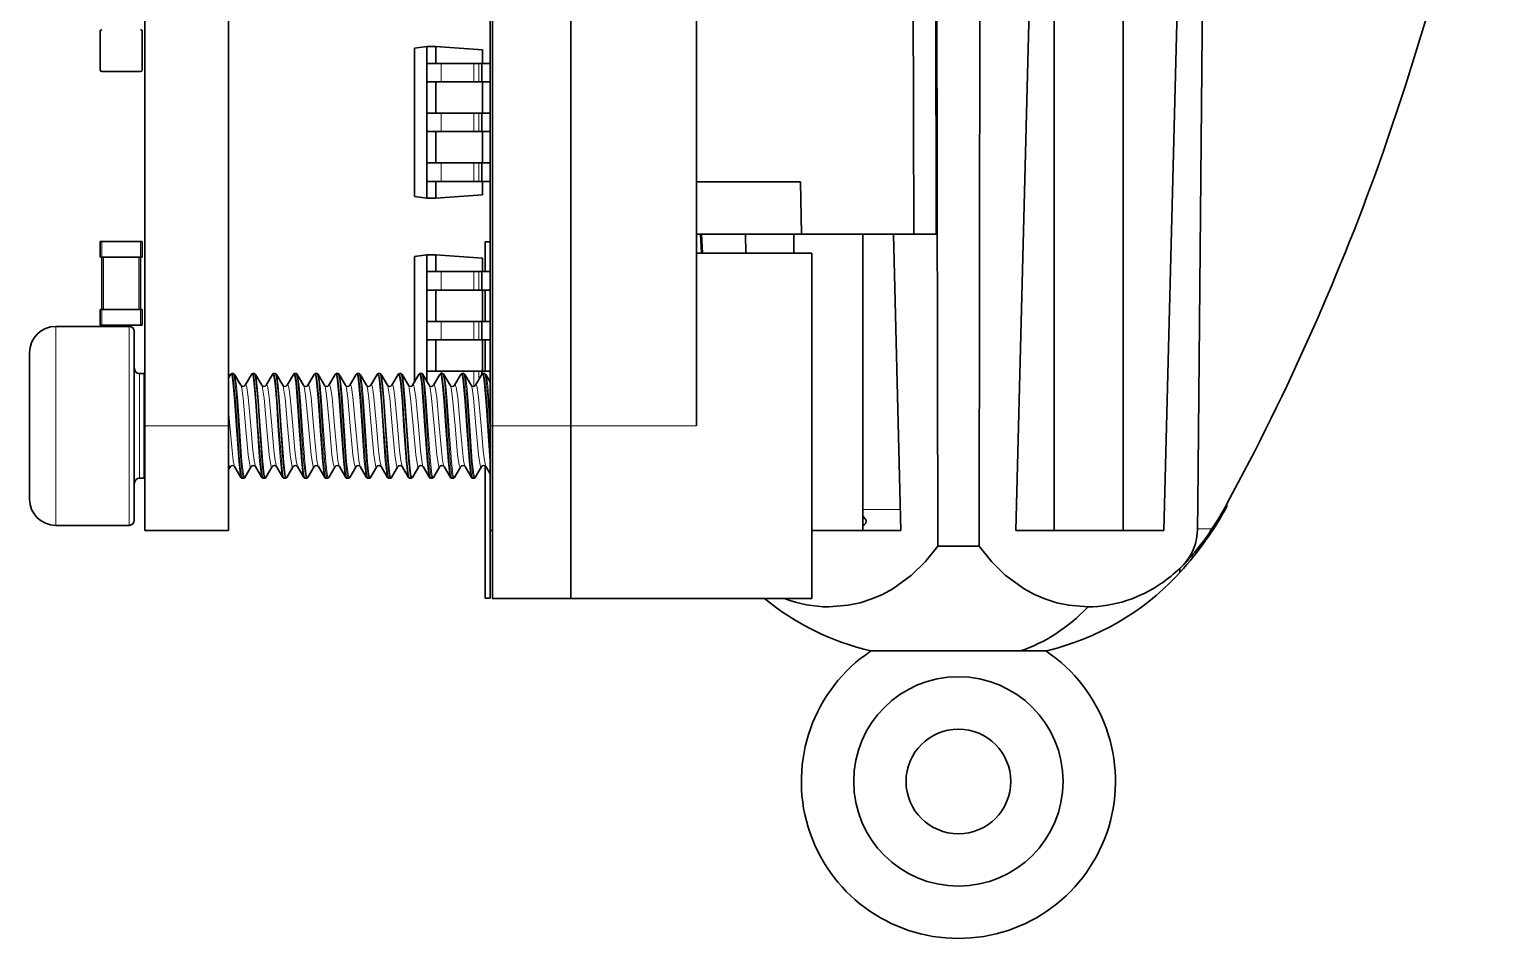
# Model space of a CAD drawing. Extents: x 383 to 866, y 155 to 681.
# Drawn here: x 580.34 to 608.6, y 173.31 to 190.68 of the extents above; entities that cross this region are included whole.
import ezdxf

# ---------------------------------------------------------------- set-up
doc = ezdxf.new("R2010")
doc.units = 0

msp = doc.modelspace()

# ---------------------------------------------------------------- linework, layer by layer
at = {"color": 7, "lineweight": 35}
for p, q in [((582.539, 183.107), (582.539, 212.107)), ((584.139, 183.107), (584.139, 212.107)), ((589.139, 212.107), (589.139, 183.107)), ((589.18, 183.107), (589.18, 212.107)), ((590.68, 212.107), (590.68, 183.107)), ((590.68, 183.107), (590.68, 212.107)), ((593.08, 212.107), (593.08, 183.107))]:
    msp.add_line(p, q, dxfattribs=at)
at = {"color": 7, "lineweight": 35, "ltscale": 0.271008}
msp.add_line((597.208, 197.61), (597.227, 186.77), dxfattribs=at)
at = {"color": 7, "lineweight": 35, "ltscale": 0.270982}
msp.add_line((597.655, 186.77), (597.639, 197.609), dxfattribs=at)
at = {"color": 7, "lineweight": 35, "ltscale": 0.420083}
for p, q in [((597.685, 180.807), (597.66, 197.61)), ((598.476, 180.807), (598.5, 197.61))]:
    msp.add_line(p, q, dxfattribs=at)
at = {"color": 7, "lineweight": 35, "ltscale": 0.412715}
msp.add_line((599.596, 197.61), (599.178, 181.107), dxfattribs=at)
at = {"color": 7, "lineweight": 35, "ltscale": 0.398527}
msp.add_line((602.652, 181.616), (602.797, 197.557), dxfattribs=at)
at = {"color": 7, "lineweight": 35, "ltscale": 0.35625}
msp.add_line((601.225, 181.107), (601.225, 195.357), dxfattribs=at)
at = {"color": 7, "lineweight": 35, "ltscale": 0.356364}
msp.add_line((602.367, 195.357), (602.006, 181.107), dxfattribs=at)
at = {"color": 7, "lineweight": 35, "ltscale": 0.35}
msp.add_line((599.909, 195.107), (599.909, 181.107), dxfattribs=at)
at = {"color": 7, "lineweight": 35, "ltscale": 0.0185}
for p, q in [((581.689, 190.649), (581.689, 189.909)), ((582.489, 190.649), (582.489, 189.909)), ((582.459, 189.879), (581.719, 189.879)), ((582.459, 186.63), (581.719, 186.63)), ((582.459, 186.33), (581.719, 186.33)), ((582.459, 185.33), (581.719, 185.33)), ((582.459, 185.03), (581.719, 185.03))]:
    msp.add_line(p, q, dxfattribs=at)
at = {"color": 7, "lineweight": 35, "ltscale": 0.006059}
for p, q in [((587.689, 190.323), (587.929, 190.357)), ((587.689, 187.49), (587.929, 187.457)), ((587.689, 186.343), (587.929, 186.377))]:
    msp.add_line(p, q, dxfattribs=at)
at = {"color": 7, "lineweight": 35, "ltscale": 0.070813}
msp.add_line((587.689, 187.49), (587.689, 190.323), dxfattribs=at)
at = {"color": 7, "lineweight": 35, "ltscale": 0.004251}
for p, q in [((587.929, 190.357), (588.099, 190.357)), ((587.929, 187.457), (588.099, 187.457)), ((587.929, 186.377), (588.099, 186.377))]:
    msp.add_line(p, q, dxfattribs=at)
at = {"color": 7, "lineweight": 35, "ltscale": 0.0725}
msp.add_line((587.929, 187.457), (587.929, 190.357), dxfattribs=at)
at = {"color": 7, "lineweight": 35, "ltscale": 0.022303}
for p, q in [((588.989, 190.294), (588.099, 190.357)), ((588.989, 187.519), (588.099, 187.457)), ((588.989, 186.314), (588.099, 186.377))]:
    msp.add_line(p, q, dxfattribs=at)
at = {"color": 7, "lineweight": 35, "ltscale": 0.008063}
for p, q in [((588.099, 190.034), (588.099, 190.357)), ((588.099, 187.457), (588.099, 187.779)), ((588.099, 186.054), (588.099, 186.377))]:
    msp.add_line(p, q, dxfattribs=at)
at = {"color": 7, "lineweight": 35, "ltscale": 0.006507}
for p, q in [((588.989, 190.294), (588.989, 190.034)), ((588.989, 187.779), (588.989, 187.519)), ((588.989, 186.314), (588.989, 186.054))]:
    msp.add_line(p, q, dxfattribs=at)
at = {"color": 7, "lineweight": 35, "ltscale": 0.00675}
for p, q in [((588.199, 190.034), (587.929, 190.034)), ((588.199, 189.679), (587.929, 189.679)), ((588.199, 189.084), (587.929, 189.084)), ((588.199, 188.729), (587.929, 188.729)), ((588.199, 188.134), (587.929, 188.134)), ((588.199, 187.779), (587.929, 187.779)), ((588.199, 186.054), (587.929, 186.054)), ((588.199, 185.699), (587.929, 185.699)), ((588.199, 185.104), (587.929, 185.104)), ((588.199, 184.749), (587.929, 184.749)), ((588.199, 184.154), (587.929, 184.154))]:
    msp.add_line(p, q, dxfattribs=at)
at = {"color": 7, "lineweight": 35, "ltscale": 0.008875}
for p, q in [((587.929, 190.034), (587.929, 189.679)), ((588.975, 190.034), (588.975, 189.679)), ((589.139, 190.034), (589.139, 189.679)), ((587.929, 189.084), (587.929, 188.729)), ((588.975, 189.084), (588.975, 188.729)), ((589.139, 189.084), (589.139, 188.729)), ((587.929, 188.134), (587.929, 187.779)), ((588.975, 188.134), (588.975, 187.779)), ((589.139, 188.134), (589.139, 187.779)), ((587.929, 186.054), (587.929, 185.699)), ((588.975, 186.054), (588.975, 185.699)), ((589.139, 186.054), (589.139, 185.699)), ((587.929, 185.104), (587.929, 184.749)), ((588.975, 185.104), (588.975, 184.749)), ((589.139, 185.104), (589.139, 184.749))]:
    msp.add_line(p, q, dxfattribs=at)
at = {"color": 7, "lineweight": 35, "ltscale": 0.015601}
for p, q in [((588.199, 190.034), (588.823, 190.034)), ((588.199, 189.679), (588.823, 189.679)), ((588.199, 189.084), (588.823, 189.084)), ((588.199, 188.729), (588.823, 188.729)), ((588.199, 188.134), (588.823, 188.134)), ((588.199, 187.779), (588.823, 187.779)), ((588.199, 186.054), (588.823, 186.054)), ((588.199, 185.699), (588.823, 185.699)), ((588.199, 185.104), (588.823, 185.104)), ((588.199, 184.749), (588.823, 184.749)), ((588.199, 184.154), (588.823, 184.154))]:
    msp.add_line(p, q, dxfattribs=at)
at = {"color": 7, "lineweight": 13, "ltscale": 0.008875}
for p, q in [((588.199, 190.034), (588.199, 189.679)), ((588.823, 190.034), (588.823, 189.679)), ((588.92, 190.034), (588.92, 189.679)), ((588.199, 189.084), (588.199, 188.729)), ((588.823, 189.084), (588.823, 188.729)), ((588.92, 189.084), (588.92, 188.729)), ((588.199, 188.134), (588.199, 187.779)), ((588.823, 188.134), (588.823, 187.779)), ((588.92, 188.134), (588.92, 187.779)), ((588.199, 186.054), (588.199, 185.699)), ((588.823, 186.054), (588.823, 185.699)), ((588.92, 186.054), (588.92, 185.699)), ((588.199, 185.104), (588.199, 184.749)), ((588.823, 185.104), (588.823, 184.749)), ((588.92, 185.104), (588.92, 184.749))]:
    msp.add_line(p, q, dxfattribs=at)
at = {"color": 7, "lineweight": 35, "ltscale": 0.002415}
for p, q in [((588.823, 190.034), (588.92, 190.034)), ((588.823, 189.679), (588.92, 189.679)), ((588.823, 189.084), (588.92, 189.084)), ((588.823, 188.729), (588.92, 188.729)), ((588.823, 188.134), (588.92, 188.134)), ((588.823, 187.779), (588.92, 187.779)), ((588.823, 186.054), (588.92, 186.054)), ((588.823, 185.699), (588.92, 185.699)), ((588.823, 185.104), (588.92, 185.104)), ((588.823, 184.749), (588.92, 184.749)), ((588.823, 184.154), (588.92, 184.154))]:
    msp.add_line(p, q, dxfattribs=at)
at = {"color": 7, "lineweight": 35, "ltscale": 0.001379}
for p, q in [((588.92, 190.034), (588.975, 190.034)), ((588.92, 189.679), (588.975, 189.679)), ((588.92, 189.084), (588.975, 189.084)), ((588.92, 188.729), (588.975, 188.729)), ((588.92, 188.134), (588.975, 188.134)), ((588.92, 187.779), (588.975, 187.779)), ((588.92, 186.054), (588.975, 186.054)), ((588.92, 185.699), (588.975, 185.699)), ((588.92, 185.104), (588.975, 185.104)), ((588.92, 184.749), (588.975, 184.749)), ((588.92, 184.154), (588.975, 184.154))]:
    msp.add_line(p, q, dxfattribs=at)
at = {"color": 7, "lineweight": 35, "ltscale": 0.004105}
for p, q in [((588.975, 190.034), (589.139, 190.034)), ((588.975, 189.679), (589.139, 189.679)), ((588.975, 189.084), (589.139, 189.084)), ((588.975, 188.729), (589.139, 188.729)), ((588.975, 188.134), (589.139, 188.134)), ((588.975, 187.779), (589.139, 187.779)), ((588.975, 186.054), (589.139, 186.054)), ((588.975, 185.699), (589.139, 185.699)), ((588.975, 185.104), (589.139, 185.104)), ((588.975, 184.749), (589.139, 184.749)), ((588.975, 184.154), (589.139, 184.154))]:
    msp.add_line(p, q, dxfattribs=at)
at = {"color": 7, "lineweight": 35, "ltscale": 0.014875}
for p, q in [((588.099, 189.084), (588.099, 189.679)), ((588.989, 189.679), (588.989, 189.084)), ((588.099, 188.134), (588.099, 188.729)), ((588.989, 188.729), (588.989, 188.134)), ((588.099, 185.104), (588.099, 185.699)), ((588.989, 185.699), (588.989, 185.104)), ((589.039, 185.104), (589.039, 185.699)), ((589.139, 185.699), (589.139, 185.104)), ((588.099, 184.154), (588.099, 184.749)), ((588.989, 184.749), (588.989, 184.154)), ((589.039, 184.154), (589.039, 184.749)), ((589.139, 184.749), (589.139, 184.154))]:
    msp.add_line(p, q, dxfattribs=at)
at = {"color": 7, "lineweight": 35, "ltscale": 0.049574}
msp.add_line((593.08, 187.77), (595.063, 187.77), dxfattribs=at)
at = {"color": 7, "lineweight": 35, "ltscale": 0.025004}
msp.add_line((595.08, 186.77), (595.063, 187.77), dxfattribs=at)
at = {"color": 7, "lineweight": 35, "ltscale": 0.000750732}
for p, q in [((581.689, 186.63), (581.719, 186.63)), ((581.689, 186.33), (581.719, 186.33)), ((581.689, 185.33), (581.719, 185.33)), ((581.689, 185.03), (581.719, 185.03))]:
    msp.add_line(p, q, dxfattribs=at)
at = {"color": 7, "lineweight": 35, "ltscale": 0.0075}
for p, q in [((581.689, 186.33), (581.689, 186.63)), ((582.489, 186.33), (582.489, 186.63)), ((581.689, 185.03), (581.689, 185.33)), ((582.489, 185.03), (582.489, 185.33))]:
    msp.add_line(p, q, dxfattribs=at)
at = {"color": 7, "lineweight": 13, "ltscale": 0.0075}
for p, q in [((581.719, 186.33), (581.719, 186.63)), ((582.459, 186.33), (582.459, 186.63)), ((581.719, 185.03), (581.719, 185.33)), ((582.459, 185.03), (582.459, 185.33))]:
    msp.add_line(p, q, dxfattribs=at)
at = {"color": 7, "lineweight": 35, "ltscale": 0.000749207}
for p, q in [((582.489, 186.63), (582.459, 186.63)), ((582.489, 186.33), (582.459, 186.33)), ((582.489, 185.33), (582.459, 185.33)), ((582.489, 185.03), (582.459, 185.03))]:
    msp.add_line(p, q, dxfattribs=at)
at = {"color": 7, "lineweight": 35, "ltscale": 0.014313}
for p, q in [((589.039, 186.054), (589.039, 186.627)), ((589.139, 186.627), (589.139, 186.054))]:
    msp.add_line(p, q, dxfattribs=at)
at = {"color": 7, "lineweight": 35, "ltscale": 0.002499}
for p, q in [((589.039, 186.627), (589.139, 186.627)), ((589.039, 179.813), (589.139, 179.813))]:
    msp.add_line(p, q, dxfattribs=at)
at = {"color": 7, "lineweight": 35, "ltscale": 0.05}
for p, q in [((593.08, 186.77), (595.08, 186.77)), ((582.539, 183.107), (582.539, 181.107)), ((584.139, 183.107), (584.139, 181.107)), ((589.139, 183.107), (589.139, 181.107))]:
    msp.add_line(p, q, dxfattribs=at)
at = {"color": 7, "lineweight": 35, "ltscale": 0.009086}
for p, q in [((593.175, 186.407), (593.157, 186.77)), ((593.192, 186.407), (593.174, 186.77))]:
    msp.add_line(p, q, dxfattribs=at)
at = {"color": 7, "lineweight": 35, "ltscale": 0.009078}
msp.add_line((594.011, 186.77), (594.02, 186.407), dxfattribs=at)
at = {"color": 7, "lineweight": 35, "ltscale": 0.009075}
msp.add_line((594.936, 186.407), (594.936, 186.77), dxfattribs=at)
at = {"color": 7, "lineweight": 35, "ltscale": 0.053662}
msp.add_line((595.08, 186.77), (597.227, 186.77), dxfattribs=at)
at = {"color": 7, "lineweight": 35, "ltscale": 0.141575}
msp.add_line((596.252, 186.77), (596.252, 181.107), dxfattribs=at)
at = {"color": 7, "lineweight": 35, "ltscale": 0.14162}
msp.add_line((596.839, 186.77), (596.983, 181.107), dxfattribs=at)
at = {"color": 7, "lineweight": 35, "ltscale": 0.01071}
msp.add_line((597.655, 186.77), (597.227, 186.77), dxfattribs=at)
at = {"color": 7, "lineweight": 35, "ltscale": 0.025}
for p, q in [((581.719, 185.33), (581.719, 186.33)), ((582.459, 185.33), (582.459, 186.33))]:
    msp.add_line(p, q, dxfattribs=at)
at = {"color": 7, "lineweight": 13, "ltscale": 0.025}
for p, q in [((581.749, 185.33), (581.749, 186.33)), ((582.429, 185.33), (582.429, 186.33))]:
    msp.add_line(p, q, dxfattribs=at)
at = {"color": 7, "lineweight": 35, "ltscale": 0.060086}
msp.add_line((587.689, 183.939), (587.689, 186.343), dxfattribs=at)
at = {"color": 7, "lineweight": 35, "ltscale": 0.060436}
msp.add_line((587.929, 183.959), (587.929, 186.377), dxfattribs=at)
at = {"color": 7, "lineweight": 35, "ltscale": 0.055}
for p, q in [((593.08, 186.407), (595.28, 186.407)), ((593.08, 179.807), (595.28, 179.807))]:
    msp.add_line(p, q, dxfattribs=at)
at = {"color": 7, "lineweight": 35, "ltscale": 0.165}
msp.add_line((595.28, 179.807), (595.28, 186.407), dxfattribs=at)
at = {"color": 7, "lineweight": 13, "ltscale": 0.024727}
for p, q in [((580.839, 185.007), (580.839, 184.018)), ((582.239, 185.007), (582.239, 184.018))]:
    msp.add_line(p, q, dxfattribs=at)
at = {"color": 7, "lineweight": 35, "ltscale": 0.034999}
for p, q in [((582.239, 185.007), (580.839, 185.007)), ((582.239, 181.207), (580.839, 181.207))]:
    msp.add_line(p, q, dxfattribs=at)
at = {"color": 7, "lineweight": 35, "ltscale": 0.023426}
msp.add_line((582.339, 184.907), (582.339, 183.97), dxfattribs=at)
at = {"color": 7, "lineweight": 35, "ltscale": 0.01822}
msp.add_line((580.339, 184.507), (580.339, 183.778), dxfattribs=at)
at = {"color": 7, "lineweight": 13, "ltscale": 0.070273}
for p, q in [((580.839, 184.018), (580.839, 181.207)), ((582.239, 184.018), (582.239, 181.207))]:
    msp.add_line(p, q, dxfattribs=at)
at = {"color": 7, "lineweight": 13, "ltscale": 0.013015}
for p, q in [((582.439, 184.107), (582.439, 183.586)), ((582.519, 184.107), (582.519, 183.586))]:
    msp.add_line(p, q, dxfattribs=at)
at = {"color": 7, "lineweight": 35, "ltscale": 0.002}
for p, q in [((582.519, 184.107), (582.439, 184.107)), ((582.519, 182.107), (582.439, 182.107))]:
    msp.add_line(p, q, dxfattribs=at)
at = {"color": 7, "lineweight": 35, "ltscale": 0.012754}
msp.add_line((582.539, 184.087), (582.539, 183.576), dxfattribs=at)
at = {"color": 7, "lineweight": 35, "ltscale": 0.001885}
msp.add_line((584.177, 184.091), (584.139, 184.025), dxfattribs=at)
at = {"color": 7, "lineweight": 35, "ltscale": 0.000671387}
for p, q in [((584.229, 184.107), (584.202, 184.107)), ((585.029, 184.107), (585.002, 184.107)), ((585.829, 184.107), (585.802, 184.107)), ((586.229, 184.107), (586.202, 184.107)), ((587.029, 184.107), (587.002, 184.107)), ((587.829, 184.107), (587.802, 184.107)), ((588.229, 184.107), (588.202, 184.107)), ((589.029, 184.107), (589.002, 184.107)), ((584.829, 182.107), (584.802, 182.107)), ((585.229, 182.107), (585.202, 182.107)), ((586.029, 182.107), (586.002, 182.107)), ((586.829, 182.107), (586.802, 182.107)), ((587.229, 182.107), (587.202, 182.107)), ((588.029, 182.107), (588.002, 182.107)), ((588.829, 182.107), (588.802, 182.107))]:
    msp.add_line(p, q, dxfattribs=at)
at = {"color": 7, "lineweight": 35, "ltscale": 0.006017}
for p, q in [((584.253, 184.091), (584.374, 183.882)), ((584.577, 184.091), (584.456, 183.882)), ((584.653, 184.091), (584.774, 183.882)), ((584.977, 184.091), (584.856, 183.882)), ((585.053, 184.091), (585.174, 183.882)), ((585.453, 184.091), (585.574, 183.882)), ((585.777, 184.091), (585.656, 183.882)), ((586.253, 184.091), (586.374, 183.882)), ((586.577, 184.091), (586.456, 183.882)), ((586.653, 184.091), (586.774, 183.882)), ((586.977, 184.091), (586.856, 183.882)), ((587.053, 184.091), (587.174, 183.882)), ((587.453, 184.091), (587.574, 183.882)), ((587.777, 184.091), (587.656, 183.882)), ((588.253, 184.091), (588.374, 183.882)), ((588.577, 184.091), (588.456, 183.882)), ((588.653, 184.091), (588.774, 183.882)), ((588.977, 184.091), (588.856, 183.882)), ((584.453, 182.123), (584.574, 182.331)), ((584.777, 182.123), (584.656, 182.331)), ((585.253, 182.123), (585.374, 182.331)), ((585.577, 182.123), (585.456, 182.331)), ((585.653, 182.123), (585.774, 182.331)), ((585.977, 182.123), (585.856, 182.331)), ((586.053, 182.123), (586.174, 182.331)), ((586.453, 182.123), (586.574, 182.331)), ((586.777, 182.123), (586.656, 182.331)), ((587.253, 182.123), (587.374, 182.331)), ((587.577, 182.123), (587.456, 182.331)), ((587.653, 182.123), (587.774, 182.331)), ((587.977, 182.123), (587.856, 182.331)), ((588.053, 182.123), (588.174, 182.331)), ((588.453, 182.123), (588.574, 182.331)), ((588.777, 182.123), (588.656, 182.331))]:
    msp.add_line(p, q, dxfattribs=at)
at = {"color": 7, "lineweight": 35, "ltscale": 0.000669861}
for p, q in [((584.629, 184.107), (584.602, 184.107)), ((585.429, 184.107), (585.402, 184.107)), ((586.629, 184.107), (586.602, 184.107)), ((587.429, 184.107), (587.402, 184.107)), ((588.629, 184.107), (588.602, 184.107)), ((584.429, 182.107), (584.402, 182.107)), ((585.629, 182.107), (585.602, 182.107)), ((586.429, 182.107), (586.402, 182.107)), ((587.629, 182.107), (587.602, 182.107)), ((588.429, 182.107), (588.402, 182.107))]:
    msp.add_line(p, q, dxfattribs=at)
at = {"color": 7, "lineweight": 35, "ltscale": 0.006018}
for p, q in [((585.377, 184.091), (585.256, 183.882)), ((585.853, 184.091), (585.974, 183.882)), ((586.177, 184.091), (586.056, 183.882)), ((587.377, 184.091), (587.256, 183.882)), ((587.853, 184.091), (587.974, 183.882)), ((588.177, 184.091), (588.056, 183.882)), ((584.377, 182.123), (584.256, 182.331)), ((584.853, 182.123), (584.974, 182.331)), ((585.177, 182.123), (585.056, 182.331)), ((586.377, 182.123), (586.256, 182.331)), ((586.853, 182.123), (586.974, 182.331)), ((587.177, 182.123), (587.056, 182.331)), ((588.377, 182.123), (588.256, 182.331)), ((588.853, 182.123), (588.974, 182.331))]:
    msp.add_line(p, q, dxfattribs=at)
at = {"color": 7, "lineweight": 35, "ltscale": 0.004873}
msp.add_line((587.929, 184.154), (587.929, 183.959), dxfattribs=at)
at = {"color": 7, "lineweight": 13, "ltscale": 0.001193}
msp.add_line((588.199, 184.154), (588.199, 184.106), dxfattribs=at)
at = {"color": 7, "lineweight": 13, "ltscale": 0.007306}
msp.add_line((588.823, 184.154), (588.823, 183.862), dxfattribs=at)
at = {"color": 7, "lineweight": 13, "ltscale": 0.00405}
msp.add_line((588.92, 184.154), (588.92, 183.992), dxfattribs=at)
at = {"color": 7, "lineweight": 35, "ltscale": 0.00168}
msp.add_line((588.975, 184.154), (588.975, 184.087), dxfattribs=at)
at = {"color": 7, "lineweight": 35, "ltscale": 0.004298}
msp.add_line((589.053, 184.091), (589.139, 183.942), dxfattribs=at)
at = {"color": 7, "lineweight": 35, "ltscale": 0.005303}
msp.add_line((589.139, 184.154), (589.139, 183.942), dxfattribs=at)
at = {"color": 7, "lineweight": 35, "ltscale": 0.05178}
msp.add_line((580.339, 183.778), (580.339, 181.707), dxfattribs=at)
at = {"color": 7, "lineweight": 35, "ltscale": 0.066574}
msp.add_line((582.339, 183.97), (582.339, 181.307), dxfattribs=at)
at = {"color": 7, "lineweight": 13, "ltscale": 0.036985}
for p, q in [((582.439, 183.586), (582.439, 182.107)), ((582.519, 183.586), (582.519, 182.107))]:
    msp.add_line(p, q, dxfattribs=at)
at = {"color": 7, "lineweight": 35, "ltscale": 0.036246}
msp.add_line((582.539, 183.576), (582.539, 182.127), dxfattribs=at)
at = {"color": 7, "lineweight": 13, "ltscale": 0.011867}
for p, q in [((584.253, 183.58), (584.284, 183.107)), ((584.653, 183.58), (584.684, 183.107)), ((585.053, 183.58), (585.084, 183.107)), ((585.453, 183.58), (585.484, 183.107)), ((585.853, 183.58), (585.884, 183.107)), ((586.253, 183.58), (586.284, 183.107)), ((586.653, 183.58), (586.684, 183.107)), ((587.053, 183.58), (587.084, 183.107)), ((587.453, 183.58), (587.484, 183.107)), ((587.853, 183.58), (587.884, 183.107)), ((588.253, 183.58), (588.284, 183.107)), ((588.653, 183.58), (588.684, 183.107)), ((589.053, 183.58), (589.084, 183.107))]:
    msp.add_line(p, q, dxfattribs=at)
at = {"color": 7, "lineweight": 13, "ltscale": 0.011983}
for p, q in [((584.27, 183.586), (584.302, 183.108)), ((585.07, 183.586), (585.102, 183.108)), ((585.47, 183.586), (585.502, 183.108)), ((586.27, 183.586), (586.302, 183.108)), ((587.07, 183.586), (587.102, 183.108)), ((587.47, 183.586), (587.502, 183.108)), ((588.27, 183.586), (588.302, 183.108)), ((589.07, 183.586), (589.102, 183.108))]:
    msp.add_line(p, q, dxfattribs=at)
at = {"color": 7, "lineweight": 13, "ltscale": 0.01204}
for p, q in [((584.297, 183.586), (584.329, 183.105)), ((584.697, 183.586), (584.729, 183.105)), ((585.097, 183.586), (585.129, 183.105)), ((585.497, 183.586), (585.529, 183.105)), ((585.897, 183.586), (585.929, 183.105)), ((586.297, 183.586), (586.329, 183.105)), ((586.697, 183.586), (586.729, 183.105)), ((587.097, 183.586), (587.129, 183.105)), ((587.497, 183.586), (587.529, 183.105)), ((587.897, 183.586), (587.929, 183.105)), ((588.297, 183.586), (588.329, 183.105)), ((588.697, 183.586), (588.729, 183.105)), ((589.097, 183.586), (589.129, 183.105))]:
    msp.add_line(p, q, dxfattribs=at)
at = {"color": 7, "lineweight": 13, "ltscale": 0.011917}
for p, q in [((584.314, 183.582), (584.346, 183.107)), ((584.714, 183.582), (584.746, 183.107)), ((585.114, 183.582), (585.146, 183.107)), ((585.514, 183.582), (585.546, 183.107)), ((585.914, 183.582), (585.946, 183.107)), ((586.314, 183.582), (586.346, 183.107)), ((586.714, 183.582), (586.746, 183.107)), ((587.114, 183.582), (587.146, 183.107)), ((587.514, 183.582), (587.546, 183.107)), ((587.914, 183.582), (587.946, 183.107)), ((588.314, 183.582), (588.346, 183.107)), ((588.714, 183.582), (588.746, 183.107))]:
    msp.add_line(p, q, dxfattribs=at)
at = {"color": 7, "lineweight": 13, "ltscale": 0.011984}
for p, q in [((584.67, 183.586), (584.702, 183.108)), ((585.87, 183.586), (585.902, 183.108)), ((586.67, 183.586), (586.702, 183.108)), ((587.87, 183.586), (587.902, 183.108)), ((588.67, 183.586), (588.702, 183.108))]:
    msp.add_line(p, q, dxfattribs=at)
at = {"color": 7, "lineweight": 13, "ltscale": 0.009358}
msp.add_line((589.114, 183.582), (589.139, 183.209), dxfattribs=at)
at = {"color": 7, "lineweight": 13, "ltscale": 0.007741}
msp.add_line((584.165, 183.107), (584.139, 183.415), dxfattribs=at)
at = {"color": 7, "lineweight": 13, "ltscale": 0.039999}
msp.add_line((584.139, 183.107), (582.539, 183.107), dxfattribs=at)
at = {"color": 7, "lineweight": 13, "ltscale": 0.014008}
msp.add_line((589.102, 183.108), (589.139, 182.549), dxfattribs=at)
at = {"color": 7, "lineweight": 13, "ltscale": 0.004219}
msp.add_line((589.129, 183.105), (589.139, 182.937), dxfattribs=at)
at = {"color": 7, "lineweight": 13, "ltscale": 0.001021}
msp.add_line((589.139, 183.107), (589.18, 183.107), dxfattribs=at)
at = {"color": 7, "lineweight": 13, "ltscale": 0.0375}
msp.add_line((590.68, 183.107), (589.18, 183.107), dxfattribs=at)
at = {"color": 7, "lineweight": 35, "ltscale": 0.0825}
for p, q in [((589.18, 183.107), (589.18, 179.807)), ((590.68, 183.107), (590.68, 179.807)), ((590.68, 183.107), (590.68, 179.807))]:
    msp.add_line(p, q, dxfattribs=at)
at = {"color": 7, "lineweight": 13, "ltscale": 0.060001}
msp.add_line((590.68, 183.107), (593.08, 183.107), dxfattribs=at)
at = {"color": 7, "lineweight": 35, "ltscale": 0.001719}
msp.add_line((584.139, 182.271), (584.174, 182.331), dxfattribs=at)
at = {"color": 7, "lineweight": 35, "ltscale": 0.063322}
msp.add_line((589.039, 179.813), (589.039, 182.346), dxfattribs=at)
at = {"color": 7, "lineweight": 35, "ltscale": 0.004132}
msp.add_line((589.139, 182.188), (589.056, 182.331), dxfattribs=at)
at = {"color": 7, "lineweight": 35, "ltscale": 0.059369}
msp.add_line((589.139, 182.188), (589.139, 179.813), dxfattribs=at)
at = {"color": 7, "lineweight": 13, "ltscale": 0.018019}
msp.add_line((596.252, 181.509), (596.973, 181.508), dxfattribs=at)
at = {"color": 7, "lineweight": 35, "ltscale": 0.011951}
msp.add_line((602.648, 181.138), (602.652, 181.616), dxfattribs=at)
at = {"color": 7, "lineweight": 35, "ltscale": 0.001181}
msp.add_line((603.209, 181.616), (603.209, 181.569), dxfattribs=at)
at = {"color": 7, "lineweight": 35, "ltscale": 0.039999}
msp.add_line((584.139, 181.107), (582.539, 181.107), dxfattribs=at)
at = {"color": 7, "lineweight": 35, "ltscale": 0.001021}
msp.add_line((589.139, 181.107), (589.18, 181.107), dxfattribs=at)
at = {"color": 7, "lineweight": 35, "ltscale": 0.007207}
msp.add_line((595.569, 181.107), (595.28, 181.107), dxfattribs=at)
at = {"color": 7, "lineweight": 35, "ltscale": 0.035355}
for p, q in [((595.569, 181.107), (596.983, 181.107)), ((600.592, 181.107), (599.178, 181.107))]:
    msp.add_line(p, q, dxfattribs=at)
at = {"color": 7, "lineweight": 35, "ltscale": 0.035356}
msp.add_line((600.592, 181.107), (602.006, 181.107), dxfattribs=at)
at = {"color": 7, "lineweight": 13, "ltscale": 0.006865}
msp.add_line((602.648, 181.138), (602.922, 181.138), dxfattribs=at)
at = {"color": 7, "lineweight": 35, "ltscale": 0.00988}
for p in [(597.685, 180.807), (598.476, 180.807)]:
    msp.add_line(p, (598.08, 180.807), dxfattribs=at)
at = {"color": 7, "lineweight": 35, "ltscale": 0.00235}
msp.add_line((602.377, 180.451), (602.31, 180.385), dxfattribs=at)
at = {"color": 7, "lineweight": 35, "ltscale": 0.001964}
msp.add_line((602.31, 180.306), (602.31, 180.385), dxfattribs=at)
at = {"color": 7, "lineweight": 35, "ltscale": 0.002197}
msp.add_line((602.25, 180.242), (602.31, 180.306), dxfattribs=at)
at = {"color": 7, "lineweight": 35, "ltscale": 3.31879e-05}
msp.add_line((602.311, 180.307), (602.31, 180.306), dxfattribs=at)
at = {"color": 7, "lineweight": 35, "ltscale": 0.000199675}
msp.add_line((602.317, 180.313), (602.311, 180.307), dxfattribs=at)
at = {"color": 7, "lineweight": 35, "ltscale": 0.0375}
msp.add_line((590.68, 179.807), (589.18, 179.807), dxfattribs=at)
at = {"color": 7, "lineweight": 35, "ltscale": 0.060001}
msp.add_line((590.68, 179.807), (593.08, 179.807), dxfattribs=at)
at = {"color": 7, "lineweight": 35, "ltscale": 0.032454}
msp.add_line((593.08, 179.807), (594.378, 179.807), dxfattribs=at)
at = {"color": 7, "lineweight": 35, "ltscale": 0.007712}
msp.add_line((596.41, 178.807), (596.719, 178.807), dxfattribs=at)
at = {"color": 7, "lineweight": 35, "ltscale": 0.004517}
msp.add_line((596.719, 178.807), (596.899, 178.807), dxfattribs=at)
at = {"color": 7, "lineweight": 35, "ltscale": 0.029521}
for q in [(596.899, 178.807), (599.261, 178.807)]:
    msp.add_line((598.08, 178.807), q, dxfattribs=at)
at = {"color": 7, "lineweight": 35, "ltscale": 0.012228}
msp.add_line((599.75, 178.807), (599.261, 178.807), dxfattribs=at)
at = {"color": 7, "lineweight": 35, "ltscale": 0.001088}
msp.add_line((599.793, 178.817), (599.75, 178.806), dxfattribs=at)
at = {"color": 7, "lineweight": 35}
for points in [[(606.199, 188.357), (606.629, 189.628), (607.02, 190.911), (607.372, 192.205), (607.605, 193.163), (607.816, 194.126), (608.101, 195.643), (608.329, 197.169), (608.497, 198.702), (608.604, 200.241)], [(596.252, 181.384), (596.294, 181.338), (596.311, 181.31), (596.317, 181.29), (596.31, 181.247), (596.289, 181.221), (596.252, 181.196)], [(597.685, 180.807), (597.45, 180.514), (597.185, 180.255), (596.825, 179.994), (596.63, 179.888), (596.426, 179.8), (596.203, 179.728), (595.972, 179.679), (595.605, 179.65)], [(598.476, 180.807), (598.711, 180.514), (598.976, 180.255), (599.336, 179.994), (599.531, 179.888), (599.734, 179.8), (599.958, 179.728), (600.188, 179.679), (600.555, 179.65)]]:
    msp.add_lwpolyline(points, dxfattribs=at)
at = {"color": 7, "lineweight": 13}
for points in [[(584.177, 184.091), (584.182, 184.096), (584.184, 184.097), (584.186, 184.096), (584.187, 184.096), (584.189, 184.094), (584.194, 184.086), (584.206, 184.038), (584.222, 183.928), (584.253, 183.58)], [(584.202, 184.107), (584.203, 184.106), (584.206, 184.105), (584.208, 184.102), (584.213, 184.091), (584.235, 183.971), (584.27, 183.586)], [(584.229, 184.107), (584.23, 184.106), (584.232, 184.105), (584.235, 184.102), (584.24, 184.091), (584.262, 183.971), (584.297, 183.586)], [(584.253, 184.091), (584.257, 184.081), (584.266, 184.05), (584.289, 183.875), (584.314, 183.582)], [(584.577, 184.091), (584.582, 184.096), (584.584, 184.097), (584.586, 184.096), (584.587, 184.096), (584.589, 184.094), (584.594, 184.086), (584.607, 184.038), (584.622, 183.928), (584.653, 183.58)], [(584.602, 184.107), (584.603, 184.106), (584.606, 184.105), (584.608, 184.102), (584.613, 184.091), (584.635, 183.971), (584.67, 183.586)], [(584.629, 184.107), (584.63, 184.106), (584.632, 184.105), (584.635, 184.102), (584.64, 184.091), (584.662, 183.971), (584.697, 183.586)], [(584.653, 184.091), (584.657, 184.081), (584.666, 184.05), (584.689, 183.875), (584.714, 183.582)], [(584.977, 184.091), (584.982, 184.096), (584.984, 184.097), (584.986, 184.096), (584.987, 184.096), (584.989, 184.094), (584.994, 184.086), (585.007, 184.038), (585.022, 183.928), (585.053, 183.58)], [(585.002, 184.107), (585.003, 184.106), (585.006, 184.105), (585.008, 184.102), (585.013, 184.091), (585.035, 183.971), (585.07, 183.586)], [(585.029, 184.107), (585.03, 184.106), (585.032, 184.105), (585.035, 184.102), (585.04, 184.091), (585.062, 183.971), (585.097, 183.586)], [(585.053, 184.091), (585.057, 184.081), (585.066, 184.05), (585.089, 183.875), (585.114, 183.582)], [(585.377, 184.091), (585.382, 184.096), (585.384, 184.097), (585.385, 184.096), (585.387, 184.096), (585.389, 184.094), (585.394, 184.086), (585.406, 184.038), (585.422, 183.928), (585.453, 183.58)], [(585.402, 184.107), (585.403, 184.106), (585.406, 184.105), (585.408, 184.102), (585.413, 184.091), (585.435, 183.971), (585.47, 183.586)], [(585.429, 184.107), (585.43, 184.106), (585.432, 184.105), (585.435, 184.102), (585.44, 184.091), (585.462, 183.971), (585.497, 183.586)], [(585.453, 184.091), (585.457, 184.081), (585.466, 184.05), (585.489, 183.875), (585.514, 183.582)], [(585.777, 184.091), (585.782, 184.096), (585.784, 184.097), (585.786, 184.096), (585.787, 184.096), (585.789, 184.094), (585.794, 184.086), (585.807, 184.038), (585.822, 183.928), (585.853, 183.58)], [(585.802, 184.107), (585.803, 184.106), (585.806, 184.105), (585.808, 184.102), (585.813, 184.091), (585.835, 183.971), (585.87, 183.586)], [(585.829, 184.107), (585.83, 184.106), (585.832, 184.105), (585.835, 184.102), (585.84, 184.091), (585.862, 183.971), (585.897, 183.586)], [(585.853, 184.091), (585.857, 184.081), (585.866, 184.05), (585.889, 183.875), (585.914, 183.582)], [(586.177, 184.091), (586.182, 184.096), (586.184, 184.097), (586.186, 184.096), (586.187, 184.096), (586.189, 184.094), (586.194, 184.086), (586.206, 184.038), (586.222, 183.928), (586.253, 183.58)], [(586.202, 184.107), (586.203, 184.106), (586.206, 184.105), (586.208, 184.102), (586.213, 184.091), (586.235, 183.971), (586.27, 183.586)], [(586.229, 184.107), (586.23, 184.106), (586.232, 184.105), (586.235, 184.102), (586.24, 184.091), (586.262, 183.971), (586.297, 183.586)], [(586.253, 184.091), (586.257, 184.081), (586.266, 184.05), (586.289, 183.875), (586.314, 183.582)], [(586.577, 184.091), (586.582, 184.096), (586.584, 184.097), (586.586, 184.096), (586.587, 184.096), (586.589, 184.094), (586.594, 184.086), (586.607, 184.038), (586.622, 183.928), (586.653, 183.58)], [(586.602, 184.107), (586.603, 184.106), (586.606, 184.105), (586.608, 184.102), (586.613, 184.091), (586.635, 183.971), (586.67, 183.586)], [(586.629, 184.107), (586.63, 184.106), (586.632, 184.105), (586.635, 184.102), (586.64, 184.091), (586.662, 183.971), (586.697, 183.586)], [(586.653, 184.091), (586.657, 184.081), (586.666, 184.05), (586.689, 183.875), (586.714, 183.582)], [(586.977, 184.091), (586.982, 184.096), (586.984, 184.097), (586.986, 184.096), (586.987, 184.096), (586.989, 184.094), (586.994, 184.086), (587.007, 184.038), (587.022, 183.928), (587.053, 183.58)], [(587.002, 184.107), (587.003, 184.106), (587.006, 184.105), (587.008, 184.102), (587.013, 184.091), (587.035, 183.971), (587.07, 183.586)], [(587.029, 184.107), (587.03, 184.106), (587.032, 184.105), (587.035, 184.102), (587.04, 184.091), (587.062, 183.971), (587.097, 183.586)], [(587.053, 184.091), (587.057, 184.081), (587.066, 184.05), (587.089, 183.875), (587.114, 183.582)], [(587.377, 184.091), (587.382, 184.096), (587.384, 184.097), (587.385, 184.096), (587.387, 184.096), (587.389, 184.094), (587.394, 184.086), (587.406, 184.038), (587.422, 183.928), (587.453, 183.58)], [(587.402, 184.107), (587.403, 184.106), (587.406, 184.105), (587.408, 184.102), (587.413, 184.091), (587.435, 183.971), (587.47, 183.586)], [(587.429, 184.107), (587.43, 184.106), (587.432, 184.105), (587.435, 184.102), (587.44, 184.091), (587.462, 183.971), (587.497, 183.586)], [(587.453, 184.091), (587.457, 184.081), (587.466, 184.05), (587.489, 183.875), (587.514, 183.582)], [(587.777, 184.091), (587.782, 184.096), (587.784, 184.097), (587.786, 184.096), (587.787, 184.096), (587.789, 184.094), (587.794, 184.086), (587.807, 184.038), (587.822, 183.928), (587.853, 183.58)], [(587.802, 184.107), (587.803, 184.106), (587.806, 184.105), (587.808, 184.102), (587.813, 184.091), (587.835, 183.971), (587.87, 183.586)], [(587.829, 184.107), (587.83, 184.106), (587.832, 184.105), (587.835, 184.102), (587.84, 184.091), (587.862, 183.971), (587.897, 183.586)], [(587.853, 184.091), (587.857, 184.081), (587.866, 184.05), (587.889, 183.875), (587.914, 183.582)], [(588.177, 184.091), (588.182, 184.096), (588.184, 184.097), (588.186, 184.096), (588.187, 184.096), (588.189, 184.094), (588.194, 184.086), (588.206, 184.038), (588.222, 183.928), (588.253, 183.58)], [(588.202, 184.107), (588.203, 184.106), (588.206, 184.105), (588.208, 184.102), (588.213, 184.091), (588.235, 183.971), (588.27, 183.586)], [(588.229, 184.107), (588.23, 184.106), (588.232, 184.105), (588.235, 184.102), (588.24, 184.091), (588.262, 183.971), (588.297, 183.586)], [(588.253, 184.091), (588.257, 184.081), (588.266, 184.05), (588.289, 183.875), (588.314, 183.582)], [(588.577, 184.091), (588.582, 184.096), (588.584, 184.097), (588.586, 184.096), (588.587, 184.096), (588.589, 184.094), (588.594, 184.086), (588.607, 184.038), (588.622, 183.928), (588.653, 183.58)], [(588.602, 184.107), (588.603, 184.106), (588.606, 184.105), (588.608, 184.102), (588.613, 184.091), (588.635, 183.971), (588.67, 183.586)], [(588.629, 184.107), (588.63, 184.106), (588.632, 184.105), (588.635, 184.102), (588.64, 184.091), (588.662, 183.971), (588.697, 183.586)], [(588.653, 184.091), (588.657, 184.081), (588.666, 184.05), (588.689, 183.875), (588.714, 183.582)], [(588.977, 184.091), (588.982, 184.096), (588.984, 184.097), (588.986, 184.096), (588.987, 184.096), (588.989, 184.094), (588.994, 184.086), (589.007, 184.038), (589.022, 183.928), (589.053, 183.58)], [(589.002, 184.107), (589.003, 184.106), (589.006, 184.105), (589.008, 184.102), (589.013, 184.091), (589.035, 183.971), (589.07, 183.586)], [(589.029, 184.107), (589.03, 184.106), (589.032, 184.105), (589.035, 184.102), (589.04, 184.091), (589.062, 183.971), (589.097, 183.586)], [(589.053, 184.091), (589.057, 184.081), (589.066, 184.05), (589.089, 183.875), (589.114, 183.582)], [(584.465, 183.107), (584.418, 183.635), (584.391, 183.826), (584.38, 183.869), (584.374, 183.882)], [(584.565, 183.107), (584.516, 183.655), (584.488, 183.842), (584.476, 183.88), (584.47, 183.888), (584.467, 183.89), (584.464, 183.89), (584.461, 183.888), (584.456, 183.882)], [(584.865, 183.107), (584.818, 183.635), (584.791, 183.826), (584.78, 183.869), (584.774, 183.882)], [(584.965, 183.107), (584.916, 183.655), (584.888, 183.842), (584.876, 183.88), (584.87, 183.888), (584.867, 183.89), (584.864, 183.89), (584.86, 183.888), (584.856, 183.882)], [(585.265, 183.107), (585.218, 183.635), (585.191, 183.826), (585.18, 183.869), (585.174, 183.882)], [(585.365, 183.107), (585.316, 183.655), (585.288, 183.842), (585.276, 183.88), (585.27, 183.888), (585.267, 183.89), (585.264, 183.89), (585.26, 183.888), (585.256, 183.882)], [(585.665, 183.107), (585.618, 183.635), (585.591, 183.826), (585.58, 183.869), (585.574, 183.882)], [(585.765, 183.107), (585.716, 183.655), (585.688, 183.842), (585.676, 183.88), (585.67, 183.888), (585.667, 183.89), (585.664, 183.89), (585.661, 183.888), (585.656, 183.882)], [(586.065, 183.107), (586.018, 183.635), (585.991, 183.826), (585.98, 183.869), (585.974, 183.882)], [(586.165, 183.107), (586.116, 183.655), (586.088, 183.842), (586.076, 183.88), (586.07, 183.888), (586.067, 183.89), (586.064, 183.89), (586.06, 183.888), (586.056, 183.882)], [(586.465, 183.107), (586.418, 183.635), (586.391, 183.826), (586.38, 183.869), (586.374, 183.882)], [(586.565, 183.107), (586.516, 183.655), (586.488, 183.842), (586.476, 183.88), (586.47, 183.888), (586.467, 183.89), (586.464, 183.89), (586.461, 183.888), (586.456, 183.882)], [(586.865, 183.107), (586.818, 183.635), (586.791, 183.826), (586.78, 183.869), (586.774, 183.882)], [(586.965, 183.107), (586.916, 183.655), (586.888, 183.842), (586.876, 183.88), (586.87, 183.888), (586.867, 183.89), (586.864, 183.89), (586.86, 183.888), (586.856, 183.882)], [(587.265, 183.107), (587.218, 183.635), (587.191, 183.826), (587.18, 183.869), (587.174, 183.882)], [(587.365, 183.107), (587.316, 183.655), (587.288, 183.842), (587.276, 183.88), (587.27, 183.888), (587.267, 183.89), (587.264, 183.89), (587.26, 183.888), (587.256, 183.882)], [(587.665, 183.107), (587.618, 183.635), (587.591, 183.826), (587.58, 183.869), (587.574, 183.882)], [(587.765, 183.107), (587.716, 183.655), (587.688, 183.842), (587.676, 183.88), (587.67, 183.888), (587.667, 183.89), (587.664, 183.89), (587.661, 183.888), (587.656, 183.882)], [(588.065, 183.107), (588.018, 183.635), (587.991, 183.826), (587.98, 183.869), (587.974, 183.882)], [(588.165, 183.107), (588.116, 183.655), (588.088, 183.842), (588.076, 183.88), (588.07, 183.888), (588.067, 183.89), (588.064, 183.89), (588.06, 183.888), (588.056, 183.882)], [(588.465, 183.107), (588.418, 183.635), (588.391, 183.826), (588.38, 183.869), (588.374, 183.882)], [(588.565, 183.107), (588.516, 183.655), (588.488, 183.842), (588.476, 183.88), (588.47, 183.888), (588.467, 183.89), (588.464, 183.89), (588.461, 183.888), (588.456, 183.882)], [(588.865, 183.107), (588.818, 183.635), (588.791, 183.826), (588.78, 183.869), (588.774, 183.882)], [(588.965, 183.107), (588.916, 183.655), (588.888, 183.842), (588.876, 183.88), (588.87, 183.888), (588.867, 183.89), (588.864, 183.89), (588.86, 183.888), (588.856, 183.882)], [(584.256, 182.331), (584.247, 182.355), (584.229, 182.445), (584.206, 182.634), (584.165, 183.107)], [(584.284, 183.107), (584.333, 182.424), (584.36, 182.191), (584.371, 182.137), (584.377, 182.123)], [(584.302, 183.108), (584.347, 182.449), (584.373, 182.209), (584.392, 182.119), (584.396, 182.11), (584.398, 182.108), (584.401, 182.107), (584.402, 182.107)], [(584.329, 183.105), (584.374, 182.448), (584.4, 182.209), (584.419, 182.119), (584.423, 182.11), (584.425, 182.108), (584.427, 182.107), (584.429, 182.107)], [(584.346, 183.107), (584.395, 182.419), (584.422, 182.186), (584.435, 182.132), (584.441, 182.12), (584.444, 182.117), (584.448, 182.117), (584.451, 182.12), (584.453, 182.123)], [(584.574, 182.331), (584.57, 182.325), (584.568, 182.324), (584.565, 182.323), (584.563, 182.324), (584.559, 182.327), (584.555, 182.333), (584.547, 182.354), (584.515, 182.552), (584.465, 183.107)], [(584.656, 182.331), (584.647, 182.355), (584.629, 182.445), (584.606, 182.634), (584.565, 183.107)], [(584.684, 183.107), (584.733, 182.424), (584.76, 182.191), (584.771, 182.137), (584.777, 182.123)], [(584.702, 183.108), (584.747, 182.449), (584.773, 182.209), (584.792, 182.119), (584.796, 182.11), (584.798, 182.108), (584.801, 182.107), (584.802, 182.107)], [(584.729, 183.105), (584.774, 182.448), (584.8, 182.209), (584.819, 182.119), (584.823, 182.11), (584.825, 182.108), (584.828, 182.107), (584.829, 182.107)], [(584.746, 183.107), (584.795, 182.419), (584.822, 182.186), (584.835, 182.132), (584.841, 182.12), (584.844, 182.117), (584.848, 182.117), (584.851, 182.12), (584.853, 182.123)], [(584.974, 182.331), (584.97, 182.325), (584.968, 182.324), (584.965, 182.323), (584.963, 182.324), (584.959, 182.327), (584.955, 182.333), (584.947, 182.354), (584.915, 182.552), (584.865, 183.107)], [(585.056, 182.331), (585.047, 182.355), (585.029, 182.445), (585.006, 182.634), (584.965, 183.107)], [(585.084, 183.107), (585.133, 182.424), (585.16, 182.191), (585.171, 182.137), (585.177, 182.123)], [(585.102, 183.108), (585.148, 182.449), (585.173, 182.209), (585.192, 182.119), (585.196, 182.11), (585.198, 182.108), (585.201, 182.107), (585.202, 182.107)], [(585.129, 183.105), (585.174, 182.448), (585.2, 182.209), (585.219, 182.119), (585.223, 182.11), (585.225, 182.108), (585.228, 182.107), (585.229, 182.107)], [(585.146, 183.107), (585.195, 182.419), (585.222, 182.186), (585.235, 182.132), (585.241, 182.12), (585.244, 182.117), (585.248, 182.117), (585.251, 182.12), (585.253, 182.123)], [(585.374, 182.331), (585.37, 182.325), (585.368, 182.324), (585.365, 182.323), (585.363, 182.324), (585.359, 182.327), (585.355, 182.333), (585.347, 182.354), (585.315, 182.552), (585.265, 183.107)], [(585.456, 182.331), (585.447, 182.355), (585.429, 182.445), (585.406, 182.634), (585.365, 183.107)], [(585.484, 183.107), (585.533, 182.424), (585.56, 182.191), (585.571, 182.137), (585.577, 182.123)], [(585.502, 183.108), (585.547, 182.449), (585.573, 182.209), (585.592, 182.119), (585.596, 182.11), (585.599, 182.108), (585.601, 182.107), (585.602, 182.107)], [(585.529, 183.105), (585.574, 182.448), (585.6, 182.209), (585.619, 182.119), (585.623, 182.11), (585.625, 182.108), (585.628, 182.107), (585.629, 182.107)], [(585.546, 183.107), (585.595, 182.419), (585.622, 182.186), (585.635, 182.132), (585.641, 182.12), (585.644, 182.117), (585.648, 182.117), (585.651, 182.12), (585.653, 182.123)], [(585.774, 182.331), (585.77, 182.325), (585.768, 182.324), (585.765, 182.323), (585.763, 182.324), (585.759, 182.327), (585.755, 182.333), (585.747, 182.354), (585.715, 182.552), (585.665, 183.107)], [(585.856, 182.331), (585.847, 182.355), (585.829, 182.445), (585.806, 182.634), (585.765, 183.107)], [(585.884, 183.107), (585.933, 182.424), (585.96, 182.191), (585.971, 182.137), (585.977, 182.123)], [(585.902, 183.108), (585.948, 182.449), (585.973, 182.209), (585.992, 182.119), (585.996, 182.11), (585.998, 182.108), (586.001, 182.107), (586.002, 182.107)], [(585.929, 183.105), (585.974, 182.448), (586, 182.209), (586.019, 182.119), (586.023, 182.11), (586.025, 182.108), (586.028, 182.107), (586.029, 182.107)], [(585.946, 183.107), (585.995, 182.419), (586.022, 182.186), (586.035, 182.132), (586.041, 182.12), (586.044, 182.117), (586.048, 182.117), (586.051, 182.12), (586.053, 182.123)], [(586.174, 182.331), (586.17, 182.325), (586.168, 182.324), (586.165, 182.323), (586.163, 182.324), (586.159, 182.327), (586.155, 182.333), (586.147, 182.354), (586.115, 182.552), (586.065, 183.107)], [(586.256, 182.331), (586.247, 182.355), (586.229, 182.445), (586.206, 182.634), (586.165, 183.107)], [(586.284, 183.107), (586.333, 182.424), (586.36, 182.191), (586.371, 182.137), (586.377, 182.123)], [(586.302, 183.108), (586.347, 182.449), (586.373, 182.209), (586.392, 182.119), (586.396, 182.11), (586.398, 182.108), (586.401, 182.107), (586.402, 182.107)], [(586.329, 183.105), (586.374, 182.448), (586.4, 182.209), (586.419, 182.119), (586.423, 182.11), (586.425, 182.108), (586.427, 182.107), (586.429, 182.107)], [(586.346, 183.107), (586.395, 182.419), (586.422, 182.186), (586.435, 182.132), (586.441, 182.12), (586.444, 182.117), (586.448, 182.117), (586.451, 182.12), (586.453, 182.123)], [(586.574, 182.331), (586.57, 182.325), (586.568, 182.324), (586.565, 182.323), (586.563, 182.324), (586.559, 182.327), (586.555, 182.333), (586.547, 182.354), (586.515, 182.552), (586.465, 183.107)], [(586.656, 182.331), (586.647, 182.355), (586.629, 182.445), (586.606, 182.634), (586.565, 183.107)], [(586.684, 183.107), (586.733, 182.424), (586.76, 182.191), (586.771, 182.137), (586.777, 182.123)], [(586.702, 183.108), (586.747, 182.449), (586.773, 182.209), (586.792, 182.119), (586.796, 182.11), (586.798, 182.108), (586.801, 182.107), (586.802, 182.107)], [(586.729, 183.105), (586.774, 182.448), (586.8, 182.209), (586.819, 182.119), (586.823, 182.11), (586.825, 182.108), (586.828, 182.107), (586.829, 182.107)], [(586.746, 183.107), (586.795, 182.419), (586.822, 182.186), (586.835, 182.132), (586.841, 182.12), (586.844, 182.117), (586.848, 182.117), (586.851, 182.12), (586.853, 182.123)], [(586.974, 182.331), (586.97, 182.325), (586.968, 182.324), (586.965, 182.323), (586.963, 182.324), (586.959, 182.327), (586.955, 182.333), (586.947, 182.354), (586.915, 182.552), (586.865, 183.107)], [(587.056, 182.331), (587.047, 182.355), (587.029, 182.445), (587.006, 182.634), (586.965, 183.107)], [(587.084, 183.107), (587.133, 182.424), (587.16, 182.191), (587.171, 182.137), (587.177, 182.123)], [(587.102, 183.108), (587.148, 182.449), (587.173, 182.209), (587.192, 182.119), (587.196, 182.11), (587.198, 182.108), (587.201, 182.107), (587.202, 182.107)], [(587.129, 183.105), (587.174, 182.448), (587.2, 182.209), (587.219, 182.119), (587.223, 182.11), (587.225, 182.108), (587.228, 182.107), (587.229, 182.107)], [(587.146, 183.107), (587.195, 182.419), (587.222, 182.186), (587.235, 182.132), (587.241, 182.12), (587.244, 182.117), (587.248, 182.117), (587.251, 182.12), (587.253, 182.123)], [(587.374, 182.331), (587.37, 182.325), (587.368, 182.324), (587.365, 182.323), (587.363, 182.324), (587.359, 182.327), (587.355, 182.333), (587.347, 182.354), (587.315, 182.552), (587.265, 183.107)], [(587.456, 182.331), (587.447, 182.355), (587.429, 182.445), (587.406, 182.634), (587.365, 183.107)], [(587.484, 183.107), (587.533, 182.424), (587.56, 182.191), (587.571, 182.137), (587.577, 182.123)], [(587.502, 183.108), (587.547, 182.449), (587.573, 182.209), (587.592, 182.119), (587.596, 182.11), (587.599, 182.108), (587.601, 182.107), (587.602, 182.107)], [(587.529, 183.105), (587.574, 182.448), (587.6, 182.209), (587.619, 182.119), (587.623, 182.11), (587.625, 182.108), (587.628, 182.107), (587.629, 182.107)], [(587.546, 183.107), (587.595, 182.419), (587.622, 182.186), (587.635, 182.132), (587.641, 182.12), (587.644, 182.117), (587.648, 182.117), (587.651, 182.12), (587.653, 182.123)], [(587.774, 182.331), (587.77, 182.325), (587.768, 182.324), (587.765, 182.323), (587.763, 182.324), (587.759, 182.327), (587.755, 182.333), (587.747, 182.354), (587.715, 182.552), (587.665, 183.107)], [(587.856, 182.331), (587.847, 182.355), (587.829, 182.445), (587.806, 182.634), (587.765, 183.107)], [(587.884, 183.107), (587.933, 182.424), (587.96, 182.191), (587.971, 182.137), (587.977, 182.123)], [(587.902, 183.108), (587.948, 182.449), (587.973, 182.209), (587.992, 182.119), (587.996, 182.11), (587.998, 182.108), (588.001, 182.107), (588.002, 182.107)], [(587.929, 183.105), (587.974, 182.448), (588, 182.209), (588.019, 182.119), (588.023, 182.11), (588.025, 182.108), (588.028, 182.107), (588.029, 182.107)], [(587.946, 183.107), (587.995, 182.419), (588.022, 182.186), (588.035, 182.132), (588.041, 182.12), (588.044, 182.117), (588.048, 182.117), (588.051, 182.12), (588.053, 182.123)], [(588.174, 182.331), (588.17, 182.325), (588.168, 182.324), (588.165, 182.323), (588.163, 182.324), (588.159, 182.327), (588.155, 182.333), (588.147, 182.354), (588.115, 182.552), (588.065, 183.107)], [(588.256, 182.331), (588.247, 182.355), (588.229, 182.445), (588.206, 182.634), (588.165, 183.107)], [(588.284, 183.107), (588.333, 182.424), (588.36, 182.191), (588.371, 182.137), (588.377, 182.123)], [(588.302, 183.108), (588.347, 182.449), (588.373, 182.209), (588.392, 182.119), (588.396, 182.11), (588.398, 182.108), (588.401, 182.107), (588.402, 182.107)], [(588.329, 183.105), (588.374, 182.448), (588.4, 182.209), (588.419, 182.119), (588.423, 182.11), (588.425, 182.108), (588.427, 182.107), (588.429, 182.107)], [(588.346, 183.107), (588.395, 182.419), (588.422, 182.186), (588.435, 182.132), (588.441, 182.12), (588.444, 182.117), (588.448, 182.117), (588.451, 182.12), (588.453, 182.123)], [(588.574, 182.331), (588.57, 182.325), (588.568, 182.324), (588.565, 182.323), (588.563, 182.324), (588.559, 182.327), (588.555, 182.333), (588.547, 182.354), (588.515, 182.552), (588.465, 183.107)], [(588.656, 182.331), (588.647, 182.355), (588.629, 182.445), (588.606, 182.634), (588.565, 183.107)], [(588.684, 183.107), (588.733, 182.424), (588.76, 182.191), (588.771, 182.137), (588.777, 182.123)], [(588.702, 183.108), (588.747, 182.449), (588.773, 182.209), (588.792, 182.119), (588.796, 182.11), (588.798, 182.108), (588.801, 182.107), (588.802, 182.107)], [(588.729, 183.105), (588.774, 182.448), (588.8, 182.209), (588.819, 182.119), (588.823, 182.11), (588.825, 182.108), (588.828, 182.107), (588.829, 182.107)], [(588.746, 183.107), (588.795, 182.419), (588.822, 182.186), (588.835, 182.132), (588.841, 182.12), (588.844, 182.117), (588.848, 182.117), (588.851, 182.12), (588.853, 182.123)], [(588.974, 182.331), (588.97, 182.325), (588.968, 182.324), (588.965, 182.323), (588.963, 182.324), (588.959, 182.327), (588.955, 182.333), (588.947, 182.354), (588.915, 182.552), (588.865, 183.107)], [(589.056, 182.331), (589.047, 182.355), (589.029, 182.445), (589.006, 182.634), (588.965, 183.107)], [(584.174, 182.331), (584.17, 182.326), (584.168, 182.324), (584.165, 182.323), (584.164, 182.323), (584.16, 182.326), (584.156, 182.331), (584.14, 182.386)]]:
    msp.add_lwpolyline(points, dxfattribs=at)
at = {"color": 7, "lineweight": 35}
for radius in [2, 1]:
    msp.add_circle((598.08, 176.314), radius, dxfattribs=at)
for centre, radius, start, end in [((581.719, 190.649), 0.03, 90, 180), ((582.459, 190.649), 0.03, 360, 90), ((581.719, 189.909), 0.03, 180, 270), ((582.459, 189.909), 0.03, 270, 360), ((562.244, 203.824), 46.597, 331.5372, 340.614), ((580.839, 184.507), 0.5, 90, 180), ((582.239, 184.907), 0.1, 0.0336, 89.9664), ((582.44, 184.207), 0.1, 180.0336, 269.9664), ((582.519, 184.087), 0.02, 0.0336, 89.9664), ((584.203, 184.078), 0.0286, 93.0702, 154.4339), ((584.227, 184.078), 0.0286, 25.5255, 86.973), ((584.603, 184.078), 0.0286, 93.0702, 154.4339), ((584.627, 184.078), 0.0286, 25.5255, 86.973), ((585.003, 184.078), 0.0286, 93.0702, 154.4339), ((585.027, 184.078), 0.0286, 25.5255, 86.973), ((585.403, 184.078), 0.0286, 93.0702, 154.4339), ((585.427, 184.078), 0.0286, 25.5255, 86.973), ((585.803, 184.078), 0.0286, 93.0702, 154.4339), ((585.827, 184.078), 0.0286, 25.5255, 86.973), ((586.203, 184.078), 0.0286, 93.0702, 154.4339), ((586.227, 184.078), 0.0286, 25.5255, 86.973), ((586.603, 184.078), 0.0286, 93.0702, 154.4339), ((586.627, 184.078), 0.0286, 25.5255, 86.973), ((587.003, 184.078), 0.0286, 93.0702, 154.4339), ((587.027, 184.078), 0.0286, 25.5255, 86.973), ((587.403, 184.078), 0.0286, 93.0702, 154.4339), ((587.427, 184.078), 0.0286, 25.5255, 86.973), ((587.803, 184.078), 0.0286, 93.0702, 154.4339), ((587.827, 184.078), 0.0286, 25.5255, 86.973), ((588.203, 184.078), 0.0286, 93.0702, 154.4339), ((588.227, 184.078), 0.0286, 25.5255, 86.973), ((588.603, 184.078), 0.0286, 93.0702, 154.4339), ((588.627, 184.078), 0.0286, 25.5255, 86.973), ((589.003, 184.078), 0.0286, 93.0702, 154.4339), ((589.027, 184.078), 0.0286, 25.5255, 86.973), ((584.414, 183.91), 0.0489, 214.6592, 271.1436), ((584.416, 183.91), 0.0489, 268.8564, 325.3408), ((584.814, 183.91), 0.0489, 214.6592, 271.1436), ((584.816, 183.91), 0.0489, 268.8564, 325.3408), ((585.214, 183.91), 0.0489, 214.6592, 271.1436), ((585.216, 183.91), 0.0489, 268.8564, 325.3408), ((585.614, 183.91), 0.0489, 214.6592, 271.1436), ((585.616, 183.91), 0.0489, 268.8564, 325.3408), ((586.014, 183.91), 0.0489, 214.6592, 271.1436), ((586.016, 183.91), 0.0489, 268.8564, 325.3408), ((586.414, 183.91), 0.0489, 214.6592, 271.1436), ((586.416, 183.91), 0.0489, 268.8564, 325.3408), ((586.814, 183.91), 0.0489, 214.6592, 271.1436), ((586.816, 183.91), 0.0489, 268.8564, 325.3408), ((587.214, 183.91), 0.0489, 214.6592, 271.1436), ((587.216, 183.91), 0.0489, 268.8564, 325.3408), ((587.614, 183.91), 0.0489, 214.6592, 271.1436), ((587.616, 183.91), 0.0489, 268.8564, 325.3408), ((588.014, 183.91), 0.0489, 214.6592, 271.1436), ((588.016, 183.91), 0.0489, 268.8564, 325.3408), ((588.414, 183.91), 0.0489, 214.6592, 271.1436), ((588.416, 183.91), 0.0489, 268.8564, 325.3408), ((588.814, 183.91), 0.0489, 214.6592, 271.1436), ((588.816, 183.91), 0.0489, 268.8564, 325.3408), ((584.214, 182.303), 0.0489, 88.8564, 145.3408), ((584.216, 182.303), 0.0489, 34.6592, 91.1436), ((584.614, 182.303), 0.0489, 88.8564, 145.3408), ((584.616, 182.303), 0.0489, 34.6592, 91.1436), ((585.014, 182.303), 0.0489, 88.8564, 145.3408), ((585.016, 182.303), 0.0489, 34.6592, 91.1436), ((585.414, 182.303), 0.0489, 88.8564, 145.3408), ((585.416, 182.303), 0.0489, 34.6592, 91.1436), ((585.814, 182.303), 0.0489, 88.8564, 145.3408), ((585.816, 182.303), 0.0489, 34.6592, 91.1436), ((586.214, 182.303), 0.0489, 88.8564, 145.3408), ((586.216, 182.303), 0.0489, 34.6592, 91.1436), ((586.614, 182.303), 0.0489, 88.8564, 145.3408), ((586.616, 182.303), 0.0489, 34.6592, 91.1436), ((587.014, 182.303), 0.0489, 88.8564, 145.3408), ((587.016, 182.303), 0.0489, 34.6592, 91.1436), ((587.414, 182.303), 0.0489, 88.8564, 145.3408), ((587.416, 182.303), 0.0489, 34.6592, 91.1436), ((587.814, 182.303), 0.0489, 88.8564, 145.3408), ((587.816, 182.303), 0.0489, 34.6592, 91.1436), ((588.214, 182.303), 0.0489, 88.8564, 145.3408), ((588.216, 182.303), 0.0489, 34.6592, 91.1436), ((588.614, 182.303), 0.0489, 88.8564, 145.3408), ((588.616, 182.303), 0.0489, 34.6592, 91.1436), ((589.014, 182.303), 0.0489, 88.8564, 145.3408), ((589.016, 182.303), 0.0489, 34.6592, 91.1436), ((582.44, 182.007), 0.1, 90.0336, 179.9664), ((582.519, 182.127), 0.02, 270.0336, 359.9664), ((584.403, 182.135), 0.0286, 205.5661, 266.9298), ((584.427, 182.135), 0.0286, 273.027, 334.4745), ((584.803, 182.135), 0.0286, 205.5661, 266.9298), ((584.827, 182.135), 0.0286, 273.027, 334.4745), ((585.203, 182.135), 0.0286, 205.5661, 266.9298), ((585.227, 182.135), 0.0286, 273.027, 334.4745), ((585.603, 182.135), 0.0286, 205.5661, 266.9298), ((585.627, 182.135), 0.0286, 273.027, 334.4745), ((586.003, 182.135), 0.0286, 205.5661, 266.9298), ((586.027, 182.135), 0.0286, 273.027, 334.4745), ((586.403, 182.135), 0.0286, 205.5661, 266.9298), ((586.427, 182.135), 0.0286, 273.027, 334.4745), ((586.803, 182.135), 0.0286, 205.5661, 266.9298), ((586.827, 182.135), 0.0286, 273.027, 334.4745), ((587.203, 182.135), 0.0286, 205.5661, 266.9298), ((587.227, 182.135), 0.0286, 273.027, 334.4745), ((587.603, 182.135), 0.0286, 205.5661, 266.9298), ((587.627, 182.135), 0.0286, 273.027, 334.4745), ((588.003, 182.135), 0.0286, 205.5661, 266.9298), ((588.027, 182.135), 0.0286, 273.027, 334.4745), ((588.403, 182.135), 0.0286, 205.5661, 266.9298), ((588.427, 182.135), 0.0286, 273.027, 334.4745), ((588.803, 182.135), 0.0286, 205.5661, 266.9298), ((588.827, 182.135), 0.0286, 273.027, 334.4745), ((580.839, 181.707), 0.5, 180, 270), ((597.448, 184.72), 6.567, 317.8458, 331.317), ((597.529, 184.695), 6.461, 326.5952, 331.5386), ((582.239, 181.307), 0.1, 270.0336, 359.9664), ((601.6, 181.155), 1.049, 317.8456, 359.0998), ((598.824, 183.825), 4.9, 316.4772, 326.7482), ((600.224, 182.605), 3.046, 304.8076, 313.231), ((598.615, 183.677), 5.001, 283.6166, 316.6162), ((600.532, 182.124), 2.475, 270.5526, 305.2902), ((597.545, 183.676), 5, 230.7074, 256.8842), ((595.611, 182.032), 2.382, 249.1006, 269.8684), ((598.08, 176.314), 3, 123.8256, 56.1744)]:
    msp.add_arc(centre, radius, start, end, dxfattribs=at)
at = {"color": 7, "lineweight": 13}
msp.add_arc((613.631, 184.495), 24.585, 183.2363, 184.9965, dxfattribs=at)
at = {"color": 7, "lineweight": 35}
msp.add_ellipse((598.462, 183.668), major_axis=(-0.005, -4.992), ratio=0.707473, start_param=0.229837, end_param=0.635965, dxfattribs=at)

doc.saveas('drawing.dxf')
